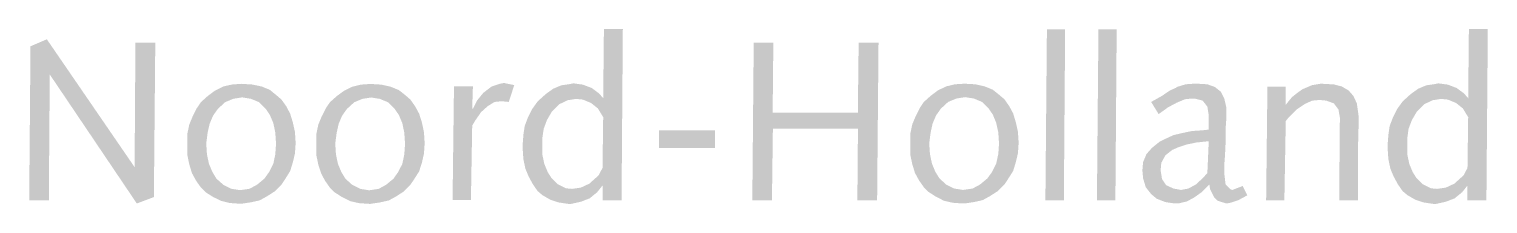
# Model space of a CAD drawing. Extents: x 65.7 to 78.2, y -14 to -12.5.
import ezdxf

# ---------------------------------------------------------------- set-up
doc = ezdxf.new("R2010")
doc.units = 0
doc.header["$MEASUREMENT"] = 0
doc.layers.add('to-xx-stempel', color=7, linetype='CONTINUOUS')

msp = doc.modelspace()

# ---------------------------------------------------------------- hatches: boundary and pattern name
at = {"layer": 'to-xx-stempel', "lineweight": 9}
h = msp.add_hatch(color=256, dxfattribs=at)
h.paths.add_polyline_path([(70.78, -12.535), (70.618, -12.535), (70.612, -13.126), (70.577, -13.086), (70.514, -13.039), (70.438, -13.01), (70.357, -12.999), (70.328, -13.005), (70.253, -13.016), (70.184, -13.045), (70.12, -13.091), (70.056, -13.149), (70.05, -13.155), (70.004, -13.219), (69.969, -13.288), (69.94, -13.364), (69.929, -13.439), (69.923, -13.52), (69.923, -13.561), (69.929, -13.648), (69.946, -13.729), (69.975, -13.798), (70.01, -13.862), (70.05, -13.92), (70.091, -13.955), (70.16, -13.995), (70.23, -14.018), (70.311, -14.03), (70.34, -14.03), (70.421, -14.012), (70.496, -13.983), (70.56, -13.931), (70.606, -13.873), (70.606, -14.001), (70.769, -14.001)])
h.paths.add_polyline_path([(70.606, -13.723), (70.572, -13.787), (70.508, -13.844), (70.496, -13.856), (70.421, -13.891), (70.346, -13.902), (70.294, -13.897), (70.224, -13.862), (70.166, -13.804), (70.137, -13.758), (70.108, -13.688), (70.091, -13.607), (70.091, -13.514), (70.091, -13.468), (70.103, -13.387), (70.131, -13.312), (70.172, -13.242), (70.178, -13.236), (70.236, -13.178), (70.305, -13.144), (70.381, -13.132), (70.438, -13.138), (70.508, -13.167), (70.566, -13.213), (70.612, -13.288)], flags=16)
for points in [[(74.565, -12.537), (74.409, -12.537), (74.396, -14), (74.554, -14)], [(75.006, -12.537), (74.85, -12.537), (74.837, -14), (74.995, -14)], [(66.779, -12.65), (66.609, -12.65), (66.602, -13.716), (65.851, -12.622), (65.711, -12.682), (65.7, -14), (65.868, -14), (65.876, -12.923), (66.621, -14.027), (66.767, -13.972)], [(72.068, -12.65), (71.9, -12.65), (71.888, -14), (72.056, -14), (72.064, -13.388), (72.792, -13.388), (72.787, -14), (72.956, -14), (72.968, -12.65), (72.798, -12.65), (72.791, -13.249), (72.062, -13.249)], [(69.491, -13.361), (69.515, -13.32), (69.567, -13.245), (69.625, -13.193), (69.683, -13.158), (69.741, -13.152), (69.804, -13.158), (69.851, -13.013), (69.845, -13.013), (69.764, -12.996), (69.729, -13.002), (69.659, -13.025), (69.59, -13.077), (69.584, -13.083), (69.532, -13.146), (69.497, -13.216), (69.491, -13.216), (69.497, -13.025), (69.335, -13.025), (69.323, -13.998), (69.48, -13.998)], [(76.545, -13.223), (76.615, -13.176), (76.679, -13.147), (76.742, -13.141), (76.8, -13.147), (76.864, -13.17), (76.904, -13.223), (76.916, -13.292), (76.91, -13.999), (77.072, -13.999), (77.072, -13.518), (77.078, -13.292), (77.072, -13.246), (77.061, -13.17), (77.032, -13.107), (76.991, -13.06), (76.933, -13.026), (76.864, -13.008), (76.754, -13.002), (76.679, -13.014), (76.597, -13.049), (76.563, -13.072), (76.505, -13.118), (76.453, -13.182), (76.453, -13.026), (76.296, -13.026), (76.285, -13.999), (76.441, -13.999), (76.453, -13.321), (76.482, -13.286)], [(71.568, -13.4), (71.089, -13.4), (71.089, -13.552), (71.568, -13.552)]]:
    msp.add_hatch(color=256, dxfattribs=at).paths.add_polyline_path(points)
h = msp.add_hatch(color=256, dxfattribs=at)
h.paths.add_polyline_path([(78.182, -12.535), (78.02, -12.535), (78.014, -13.126), (77.979, -13.086), (77.916, -13.039), (77.84, -13.01), (77.759, -12.999), (77.73, -13.005), (77.655, -13.016), (77.586, -13.045), (77.522, -13.091), (77.458, -13.149), (77.452, -13.155), (77.406, -13.219), (77.371, -13.288), (77.342, -13.364), (77.331, -13.439), (77.325, -13.52), (77.325, -13.561), (77.331, -13.648), (77.348, -13.729), (77.377, -13.798), (77.412, -13.862), (77.452, -13.92), (77.493, -13.955), (77.562, -13.995), (77.632, -14.018), (77.713, -14.03), (77.742, -14.03), (77.823, -14.012), (77.898, -13.983), (77.962, -13.931), (78.008, -13.873), (78.008, -14.001), (78.17, -14.001)])
h.paths.add_polyline_path([(78.008, -13.723), (77.974, -13.787), (77.91, -13.844), (77.898, -13.856), (77.823, -13.891), (77.748, -13.902), (77.696, -13.897), (77.626, -13.862), (77.568, -13.804), (77.539, -13.758), (77.51, -13.688), (77.493, -13.607), (77.493, -13.514), (77.493, -13.468), (77.504, -13.387), (77.533, -13.312), (77.574, -13.242), (77.58, -13.236), (77.638, -13.178), (77.707, -13.144), (77.782, -13.132), (77.84, -13.138), (77.91, -13.167), (77.968, -13.213), (78.014, -13.288)], flags=16)
h = msp.add_hatch(color=256, dxfattribs=at)
h.paths.add_polyline_path([(67.956, -13.333), (67.933, -13.258), (67.899, -13.194), (67.858, -13.137), (67.817, -13.102), (67.76, -13.055), (67.69, -13.026), (67.609, -13.009), (67.516, -13.003), (67.435, -13.009), (67.36, -13.026), (67.29, -13.061), (67.227, -13.108), (67.169, -13.16), (67.134, -13.212), (67.099, -13.281), (67.07, -13.351), (67.053, -13.432), (67.053, -13.513), (67.053, -13.525), (67.053, -13.611), (67.07, -13.693), (67.093, -13.768), (67.128, -13.832), (67.169, -13.89), (67.209, -13.93), (67.273, -13.971), (67.343, -14.005), (67.418, -14.023), (67.505, -14.029), (67.516, -14.029), (67.597, -14.017), (67.673, -14), (67.736, -13.965), (67.8, -13.924), (67.858, -13.866), (67.893, -13.814), (67.933, -13.75), (67.956, -13.675), (67.974, -13.6), (67.98, -13.513), (67.98, -13.507), (67.974, -13.415)])
h.paths.add_polyline_path([(67.806, -13.42), (67.812, -13.513), (67.812, -13.519), (67.806, -13.606), (67.789, -13.687), (67.754, -13.756), (67.713, -13.814), (67.65, -13.866), (67.586, -13.901), (67.505, -13.913), (67.429, -13.901), (67.36, -13.866), (67.302, -13.814), (67.267, -13.756), (67.238, -13.687), (67.221, -13.606), (67.215, -13.513), (67.227, -13.42), (67.244, -13.345), (67.273, -13.276), (67.314, -13.218), (67.377, -13.16), (67.447, -13.131), (67.522, -13.119), (67.597, -13.131), (67.667, -13.16), (67.725, -13.218), (67.76, -13.27), (67.789, -13.339)], flags=16)
h = msp.add_hatch(color=256, dxfattribs=at)
h.paths.add_polyline_path([(69.061, -13.335), (69.037, -13.259), (69.003, -13.196), (68.962, -13.138), (68.922, -13.103), (68.864, -13.057), (68.794, -13.028), (68.713, -13.01), (68.62, -13.004), (68.539, -13.01), (68.464, -13.028), (68.395, -13.062), (68.331, -13.109), (68.273, -13.161), (68.238, -13.213), (68.203, -13.282), (68.174, -13.352), (68.157, -13.433), (68.157, -13.514), (68.157, -13.526), (68.157, -13.613), (68.174, -13.694), (68.198, -13.769), (68.232, -13.833), (68.273, -13.891), (68.313, -13.931), (68.377, -13.972), (68.447, -14.007), (68.522, -14.024), (68.609, -14.03), (68.62, -14.03), (68.701, -14.018), (68.777, -14.001), (68.841, -13.966), (68.904, -13.925), (68.962, -13.867), (68.997, -13.815), (69.037, -13.752), (69.061, -13.676), (69.078, -13.601), (69.084, -13.514), (69.084, -13.508), (69.078, -13.416)])
h.paths.add_polyline_path([(68.91, -13.422), (68.916, -13.514), (68.916, -13.52), (68.91, -13.607), (68.893, -13.688), (68.858, -13.757), (68.817, -13.815), (68.754, -13.867), (68.69, -13.902), (68.609, -13.914), (68.534, -13.902), (68.464, -13.867), (68.406, -13.815), (68.371, -13.757), (68.342, -13.688), (68.325, -13.607), (68.319, -13.514), (68.331, -13.422), (68.348, -13.346), (68.377, -13.277), (68.418, -13.219), (68.481, -13.161), (68.551, -13.132), (68.626, -13.12), (68.701, -13.132), (68.771, -13.161), (68.829, -13.219), (68.864, -13.271), (68.893, -13.34)], flags=16)
h = msp.add_hatch(color=256, dxfattribs=at)
h.paths.add_polyline_path([(74.143, -13.332), (74.12, -13.256), (74.086, -13.193), (74.045, -13.135), (74.004, -13.1), (73.947, -13.054), (73.877, -13.025), (73.796, -13.007), (73.703, -13.002), (73.622, -13.007), (73.547, -13.025), (73.477, -13.059), (73.414, -13.106), (73.356, -13.158), (73.321, -13.21), (73.286, -13.28), (73.257, -13.349), (73.24, -13.43), (73.24, -13.511), (73.24, -13.523), (73.24, -13.61), (73.257, -13.691), (73.28, -13.766), (73.315, -13.83), (73.356, -13.888), (73.396, -13.928), (73.46, -13.969), (73.529, -14.004), (73.605, -14.021), (73.692, -14.027), (73.703, -14.027), (73.784, -14.015), (73.86, -13.998), (73.923, -13.963), (73.987, -13.922), (74.045, -13.865), (74.08, -13.812), (74.12, -13.749), (74.143, -13.673), (74.161, -13.598), (74.167, -13.511), (74.167, -13.505), (74.161, -13.413)])
h.paths.add_polyline_path([(73.993, -13.419), (73.999, -13.511), (73.999, -13.517), (73.993, -13.604), (73.975, -13.685), (73.941, -13.755), (73.9, -13.812), (73.836, -13.865), (73.773, -13.899), (73.692, -13.911), (73.616, -13.899), (73.547, -13.865), (73.489, -13.812), (73.454, -13.755), (73.425, -13.685), (73.408, -13.604), (73.402, -13.511), (73.414, -13.419), (73.431, -13.343), (73.46, -13.274), (73.501, -13.216), (73.564, -13.158), (73.634, -13.129), (73.709, -13.117), (73.784, -13.129), (73.854, -13.158), (73.912, -13.216), (73.947, -13.268), (73.975, -13.337)], flags=16)
h = msp.add_hatch(color=256, dxfattribs=at)
h.paths.add_polyline_path([(75.944, -13.308), (75.944, -13.245), (75.944, -13.204), (75.927, -13.129), (75.898, -13.071), (75.846, -13.03), (75.782, -13.007), (75.678, -13.001), (75.597, -13.007), (75.521, -13.03), (75.516, -13.036), (75.463, -13.059), (75.394, -13.106), (75.301, -13.158), (75.365, -13.262), (75.446, -13.204), (75.521, -13.164), (75.591, -13.135), (75.649, -13.129), (75.672, -13.129), (75.741, -13.146), (75.782, -13.198), (75.794, -13.274), (75.794, -13.303), (75.794, -13.395), (75.736, -13.401), (75.649, -13.407), (75.568, -13.424), (75.492, -13.442), (75.429, -13.471), (75.371, -13.5), (75.307, -13.552), (75.261, -13.604), (75.232, -13.673), (75.226, -13.743), (75.232, -13.812), (75.255, -13.888), (75.301, -13.946), (75.348, -13.986), (75.423, -14.015), (75.504, -14.027), (75.533, -14.027), (75.608, -14.009), (75.672, -13.974), (75.736, -13.928), (75.799, -13.864), (75.805, -13.905), (75.84, -13.974), (75.869, -14.003), (75.944, -14.027), (75.979, -14.021), (76.048, -13.998), (76.124, -13.957), (76.083, -13.876), (76.072, -13.882), (75.996, -13.911), (75.979, -13.905), (75.938, -13.864), (75.927, -13.772), (75.927, -13.76), (75.927, -13.696), (75.933, -13.615), (75.938, -13.511), (75.938, -13.482), (75.938, -13.389)])
h.paths.add_polyline_path([(75.794, -13.494), (75.782, -13.766), (75.747, -13.806), (75.684, -13.864), (75.62, -13.899), (75.556, -13.911), (75.492, -13.899), (75.429, -13.87), (75.394, -13.818), (75.382, -13.743), (75.388, -13.679), (75.423, -13.615), (75.481, -13.569), (75.533, -13.546), (75.602, -13.523), (75.689, -13.505)], flags=16)

doc.saveas('drawing.dxf')
